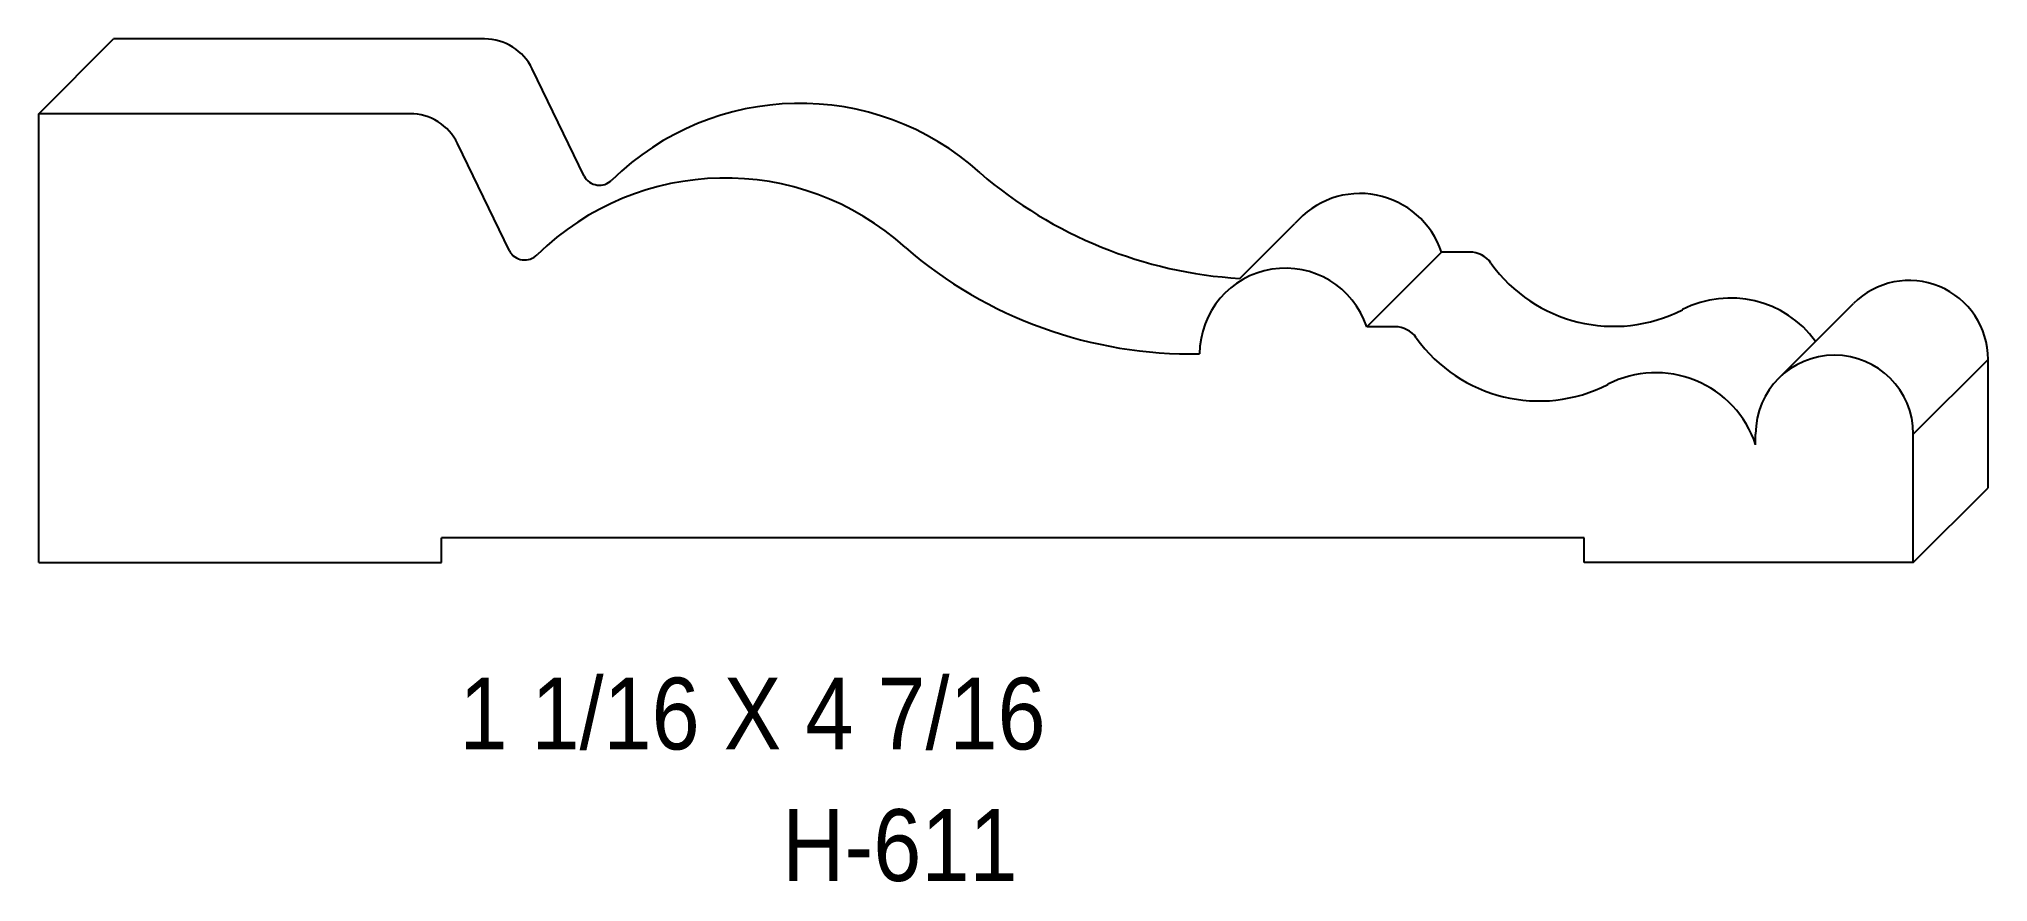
# Model space of a CAD drawing. Extents: x 78.62 to 83.24, y 183.36 to 185.35.
import ezdxf

# ---------------------------------------------------------------- set-up
doc = ezdxf.new("R2010")
doc.units = 0
doc.header["$LTSCALE"] = 5
doc.layers.add('PROFILE', color=7, linetype='CONTINUOUS')
doc.styles.add('TXT', font='TXT', dxfattribs={"height": 3.5})

msp = doc.modelspace()

# ---------------------------------------------------------------- linework, layer by layer
at = {"layer": 'PROFILE', "color": 1, "linetype": 'CONTINUOUS'}
for p, q in [((78.6225, 185.1748), (78.7992, 185.3515)), ((79.6772, 185.3515), (78.7992, 185.3515)), ((79.9126, 185.0266), (79.7898, 185.2809)), ((79.5005, 185.1748), (78.6225, 185.1748)), ((78.6225, 184.113), (78.6225, 185.1748)), ((79.7358, 184.8499), (79.6131, 185.1041)), ((81.4647, 184.7849), (81.5945, 184.9146)), ((81.7649, 184.6706), (81.9417, 184.8473)), ((82.0083, 184.8473), (81.9417, 184.8473)), ((82.7398, 184.5487), (82.9165, 184.7254)), ((81.8316, 184.6706), (81.7649, 184.6706)), ((83.0583, 184.4168), (83.2351, 184.5935)), ((83.2351, 184.2898), (83.2351, 184.5935)), ((82.6851, 184.3916), (82.6851, 184.4168)), ((83.0583, 184.113), (83.0583, 184.4168)), ((83.0583, 184.113), (83.2351, 184.2898)), ((82.279, 184.171), (79.5747, 184.171)), ((79.5747, 184.113), (79.5747, 184.171)), ((82.279, 184.113), (82.279, 184.171)), ((78.6225, 184.113), (79.5747, 184.113)), ((83.0583, 184.113), (82.279, 184.113))]:
    msp.add_line(p, q, dxfattribs=at)
for centre, major_axis, start_param, end_param in [((79.6772, 185.2265), (0.125, 0), 0.449879, 1.570796), ((80.423, 184.5643), (0.635, 0), 0.833961, 2.347087), ((79.5005, 185.0498), (0, 0.125), -1.120917, 0), ((80.2463, 184.3876), (0, 0.635), -0.736836, 0.776291), ((79.9489, 185.0472), (0, 0.0417), -4.197266, -2.365302), ((81.5264, 185.8189), (0, 1.0358), -3.853478, -3.201174), ((81.749, 184.7828), (0, 0.2031), -1.247863, 0.864673), ((79.7721, 184.8704), (0, 0.0417), -4.197266, -2.365302), ((81.3496, 185.6421), (0, 1.0358), -3.853478, -3.122752), ((82.0083, 184.7853), (0, 0.062), -0.951305, 0), ((81.5723, 184.6061), (0, 0.2031), -1.247863, 1.568851), ((82.3492, 185.0284), (0.3568, 0), -2.522102, -1.096348), ((83.0485, 184.5935), (0, 0.1866), -1.570796, 0.785398), ((82.6258, 184.4898), (0, 0.2488), -0.94259, 0.474448), ((81.8316, 184.6086), (0, 0.062), -0.951305, 0), ((82.1725, 184.8517), (0, 0.3568), -4.092898, -2.667145), ((82.8717, 184.4168), (0, 0.1866), -1.570796, 1.570796), ((82.4491, 184.3131), (0, 0.2488), -1.249585, 0.474448)]:
    msp.add_ellipse(centre, major_axis=major_axis, ratio=1, start_param=start_param, end_param=end_param, dxfattribs=at)

# ---------------------------------------------------------------- texts
at = {"layer": 'PROFILE', "color": 1, "linetype": 'CONTINUOUS', "style": 'TXT', "width": 0.9}
for s, height, p in [('1 1/16 X 4 7/16', 0.169956, (79.6174, 183.6704)), ('H-611', 0.16996, (80.3811, 183.3592))]:
    msp.add_text(s, height=height, dxfattribs=at).set_placement(p)

doc.saveas('drawing.dxf')
